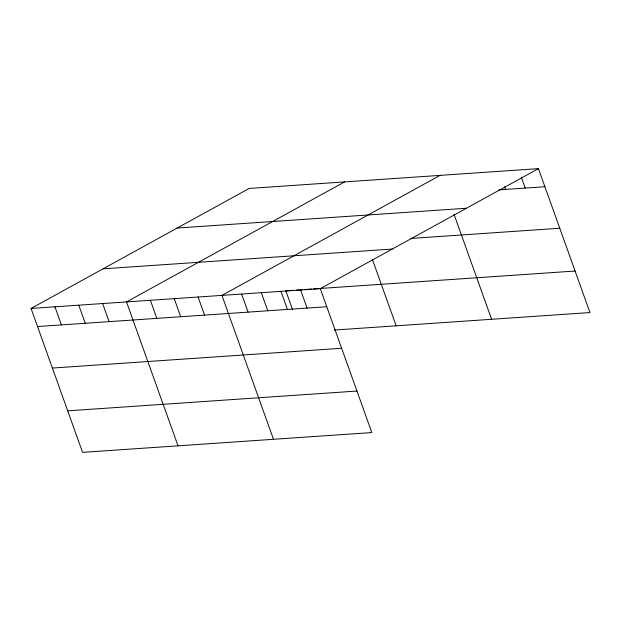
<?xml version="1.0" encoding="UTF-8"?>
<svg xmlns="http://www.w3.org/2000/svg" width="621" height="621" viewBox="0 0 621 621"><rect width="100%" height="100%" fill="white"/><g stroke="black" fill="none" stroke-linecap="round" stroke-linejoin="round"><path stroke-width="0.93" d="M31.05 308.443L320.296 288.656L371.824 432.565L82.577 452.36L31.05 308.443L249.176 188.435L538.423 168.64L589.95 312.557L334.114 330.061M344.624 181.899L126.498 301.915L178.033 445.831M440.079 175.37L221.953 295.386L273.481 439.295M320.296 288.656L538.423 168.64M499.005 189.871L544.896 186.727M177.195 228.039L466.441 208.245M410.83 238.441L559.762 228.249M103.032 268.839L392.278 249.052M286.793 290.76L293.477 290.302M296.333 290.108L302.062 289.712M304.927 289.518L311.61 289.06M313.52 288.928L575.085 271.035M37.524 326.537L326.77 306.743M52.397 368.059L341.643 348.265M67.712 410.838L356.959 391.044M521.345 177.218L525.226 188.078M504.586 186.704L505.564 189.421M453.99 214.222L491.607 319.279M372.352 259.337L396.159 325.815M300.626 289.999L307.1 308.086M285.839 290.822L292.623 309.778M280.956 291.342L287.438 309.437M261.286 292.693L267.767 310.779M241.623 294.036L248.097 312.122M198.091 297.017L204.565 315.103M174.229 298.647L180.703 316.741M150.367 300.285L156.841 318.371M102.636 303.545L109.117 321.639M78.774 305.183L85.256 323.269M54.912 306.813L61.386 324.899"/></g></svg>
